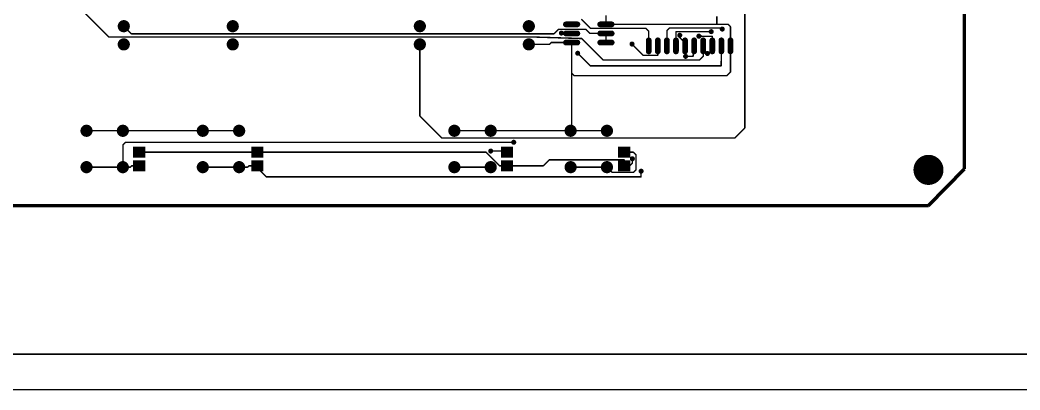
# Model space of a CAD drawing. Header units: millimetres. Extents: x 0 to 677, y 0 to 574.
# Drawn here: x 326.7 to 466.5, y 277 to 328.7 of the extents above; entities that cross this region are included whole.
import ezdxf

# ---------------------------------------------------------------- set-up
doc = ezdxf.new("R2010")
doc.units = ezdxf.units.MM
for name, color, linetype in [('BottomLayer', 5, 'Continuous'), ('BottomSolder', 6, 'Continuous'), ('TopLayer', 1, 'Continuous'), ('TopSolder', 250, 'Continuous')]:
    doc.layers.add(name, color=color, linetype=linetype)
doc.layers.add('Layer1', color=7, linetype='Continuous', lineweight=35)
doc.layers.add('Layer2', color=7, linetype='Continuous', lineweight=70)
doc.layers.add('PadHoleLayer', color=7, linetype='Continuous', true_color=0xffffff)
doc.layers.add('ViaHoleLayer', color=7, linetype='Continuous', true_color=0xffffff)

msp = doc.modelspace()

# ---------------------------------------------------------------- linework, layer by layer
at = {"layer": 'BottomLayer'}
for points, const_width in [([(428.05, 313.61), (428.05, 353.84)], 0.2), ([(339.11, 326.28), (319.77, 345.62)], 0.2), ([(406.46, 327.5), (405.19, 328.77)], 0.2), ([(408.63, 328.06), (408.63, 329.33)], 0.2), ([(424.14, 328.06), (424.14, 329.17)], 0.2), ([(342.27, 326.74), (341.2, 327.8)], 0.2), ([(401.96, 327.35), (401.35, 326.74)], 0.2), ([(405.85, 327.35), (401.96, 327.35)], 0.2), ([(404.63, 328.06), (403.03, 328.06)], 0.6), ([(406.41, 326.79), (405.85, 327.35)], 0.2), ([(414.22, 327.5), (406.46, 327.5)], 0.2), ([(409.43, 328.06), (407.83, 328.06)], 0.6), ([(425.72, 328.06), (408.63, 328.06)], 0.2), ([(414.61, 327.11), (414.22, 327.5)], 0.2), ([(417.53, 327.55), (417.15, 327.17)], 0.2), ([(417.15, 325.06), (417.15, 327.17)], 0.2), ([(424.74, 327.55), (417.53, 327.55)], 0.2), ([(424.9, 327.4), (424.74, 327.55)], 0.2), ([(426.04, 327.74), (425.72, 328.06)], 0.2), ([(426.04, 325.06), (426.04, 327.74)], 0.2), ([(398.84, 326.28), (339.11, 326.28)], 0.2), ([(401.35, 326.74), (342.27, 326.74)], 0.2), ([(405.24, 326.08), (398.84, 326.28)], 0.2), ([(402.44, 326.79), (402.39, 326.84)], 0.2), ([(403.83, 326.79), (402.44, 326.79)], 0.2), ([(404.63, 326.79), (403.03, 326.79)], 0.6), ([(404.63, 325.52), (403.03, 325.52)], 0.6), ([(408.23, 323.08), (405.24, 326.08)], 0.2), ([(408.63, 326.79), (406.41, 326.79)], 0.2), ([(409.43, 326.79), (407.83, 326.79)], 0.6), ([(409.43, 325.52), (407.83, 325.52)], 0.6), ([(408.63, 325.52), (408.63, 326.79)], 0.2), ([(414.61, 325.83), (414.61, 324.28)], 0.6), ([(414.61, 325.06), (414.61, 327.11)], 0.2), ([(415.88, 325.83), (415.88, 324.28)], 0.6), ([(417.15, 325.83), (417.15, 324.28)], 0.6), ([(418.42, 325.83), (418.42, 324.28)], 0.6), ([(418.45, 327.04), (418.42, 327.02)], 0.2), ([(418.42, 325.06), (418.42, 327.02)], 0.2), ([(423.35, 327.04), (418.45, 327.04)], 0.2), ([(418.95, 326.23), (418.95, 326.53)], 0.2), ([(419.36, 325.82), (418.95, 326.23)], 0.2), ([(419.69, 325.06), (419.36, 325.82)], 0.2), ([(419.69, 325.83), (419.69, 324.28)], 0.6), ([(420.96, 325.83), (420.96, 324.28)], 0.6), ([(423.5, 326.38), (421.62, 326.41)], 0.2), ([(422.23, 325.83), (422.23, 324.28)], 0.6), ([(423.5, 325.83), (423.5, 324.28)], 0.6), ([(423.5, 325.06), (423.5, 326.38)], 0.2), ([(424.77, 325.83), (424.77, 324.28)], 0.6), ([(426.04, 325.83), (426.04, 324.28)], 0.6), ([(382.61, 315.27), (382.61, 325.26)], 0.2), ([(400.72, 325.26), (397.85, 325.26)], 0.2), ([(400.97, 325.52), (400.72, 325.26)], 0.2), ([(403.83, 325.52), (400.97, 325.52)], 0.2), ([(403.83, 321.26), (403.83, 325.52)], 0.2), ([(413.85, 323.73), (412.27, 325.31)], 0.2), ([(415.88, 323.76), (415.88, 325.06)], 0.2), ([(420.96, 325.06), (420.81, 323.59)], 0.2), ([(422.23, 324.27), (422.23, 325.06)], 0.2), ([(424.77, 325.06), (424.74, 322.27)], 0.2), ([(426.04, 321.39), (426.04, 325.06)], 0.2), ([(406.43, 322.27), (404.67, 324.03)], 0.2), ([(421.7, 323.08), (408.23, 323.08)], 0.2), ([(415.85, 323.73), (413.85, 323.73)], 0.2), ([(415.88, 323.76), (415.85, 323.73)], 0.2), ([(420.81, 323.59), (419.77, 323.59)], 0.2), ([(422.23, 323.61), (421.7, 323.08)], 0.2), ([(422.23, 323.61), (422.23, 324.27)], 0.2), ([(422.81, 323.99), (422.23, 324.27)], 0.2), ([(424.74, 322.27), (406.43, 322.27)], 0.2), ([(403.83, 313.6), (403.83, 321.26)], 0.2), ([(404.2, 320.9), (403.83, 321.26)], 0.2), ([(425.54, 320.9), (404.2, 320.9)], 0.2), ([(426.04, 321.39), (425.54, 320.9)], 0.2), ([(385.69, 312.18), (382.61, 315.27)], 0.2), ([(341.08, 313.2), (336, 313.2)], 0.2), ([(352.25, 313.2), (341.08, 313.2)], 0.2), ([(357.33, 313.2), (352.25, 313.2)], 0.2), ([(392.51, 313.2), (387.43, 313.2)], 0.2), ([(403.69, 313.2), (392.51, 313.2)], 0.2), ([(408.77, 313.2), (403.69, 313.2)], 0.2), ([(428.05, 313.61), (426.62, 312.18)], 0.2), ([(426.62, 312.18), (385.69, 312.18)], 0.2), ([(341.45, 311.6), (341.08, 311.23)], 0.2), ([(341.08, 308.12), (341.08, 311.23)], 0.2), ([(395.74, 311.6), (341.45, 311.6)], 0.2), ([(394.64, 310.37), (392.51, 310.37)], 0.2), ([(359.87, 310.21), (343.36, 310.21)], 0.2), ([(391.86, 310.21), (359.87, 310.21)], 0.2), ([(393.76, 308.31), (391.86, 310.21)], 0.2), ([(400.69, 309.14), (399.87, 308.31)], 0.2), ([(411.16, 309.14), (400.69, 309.14)], 0.2), ([(411.18, 309.11), (411.16, 309.14)], 0.2), ([(412.45, 310.21), (411.18, 310.21)], 0.2), ([(411.18, 308.31), (411.18, 309.11)], 0.2), ([(412.32, 308.69), (412.32, 309.29)], 0.2), ([(412.83, 309.83), (412.45, 310.21)], 0.2), ([(412.83, 307.74), (412.83, 309.83)], 0.2), ([(341.08, 308.12), (336, 308.12)], 0.2), ([(342.13, 308.12), (341.08, 308.12)], 0.2), ([(342.32, 308.31), (342.13, 308.12)], 0.2), ([(343.36, 308.31), (342.32, 308.31)], 0.2), ([(357.33, 308.12), (352.25, 308.12)], 0.2), ([(358.51, 308.12), (357.33, 308.12)], 0.2), ([(358.7, 308.31), (358.51, 308.12)], 0.2), ([(359.87, 308.31), (358.7, 308.31)], 0.2), ([(359.97, 308.31), (359.87, 308.31)], 0.2), ([(359.97, 307.94), (359.97, 308.31)], 0.2), ([(361.14, 306.77), (359.97, 307.94)], 0.2), ([(392.51, 308.12), (387.43, 308.12)], 0.2), ([(394.8, 308.31), (393.76, 308.31)], 0.2), ([(399.87, 308.31), (394.8, 308.31)], 0.2), ([(408.77, 308.12), (403.69, 308.12)], 0.2), ([(409.48, 307.41), (408.77, 308.12)], 0.2), ([(411.95, 308.31), (411.18, 308.31)], 0.2), ([(412.32, 308.69), (411.95, 308.31)], 0.2), ([(412.83, 307.74), (412.5, 307.41)], 0.2), ([(413.54, 306.77), (413.54, 307.56)], 0.2), ([(413.54, 306.77), (361.14, 306.77)], 0.2), ([(412.5, 307.41), (409.48, 307.41)], 0.2)]:
    msp.add_lwpolyline(points, dxfattribs=dict(at, const_width=const_width))
for points, const_width in [([(341.58, 327.8, -1), (340.83, 327.8, -1)], 0.75), ([(341.25, 327.8, -1), (341.15, 327.8, -1)], 0.1), ([(356.82, 327.8, -1), (356.07, 327.8, -1)], 0.75), ([(382.98, 327.8, -1), (382.23, 327.8, -1)], 0.75), ([(398.22, 327.8, -1), (397.47, 327.8, -1)], 0.75), ([(402.01, 327.35, -1), (401.91, 327.35, -1)], 0.1), ([(402.01, 327.35, -1), (401.91, 327.35, -1)], 0.1), ([(403.18, 328.06, -1), (402.88, 328.06, -1)], 0.3), ([(404.78, 328.06, -1), (404.48, 328.06, -1)], 0.3), ([(405.9, 327.35, -1), (405.8, 327.35, -1)], 0.1), ([(405.9, 327.35, -1), (405.8, 327.35, -1)], 0.1), ([(406.51, 327.5, -1), (406.41, 327.5, -1)], 0.1), ([(406.51, 327.5, -1), (406.41, 327.5, -1)], 0.1), ([(407.98, 328.06, -1), (407.68, 328.06, -1)], 0.3), ([(408.68, 328.06, -1), (408.58, 328.06, -1)], 0.1), ([(408.68, 328.06, -1), (408.58, 328.06, -1)], 0.1), ([(409.58, 328.06, -1), (409.28, 328.06, -1)], 0.3), ([(414.27, 327.5, -1), (414.17, 327.5, -1)], 0.1), ([(414.27, 327.5, -1), (414.17, 327.5, -1)], 0.1), ([(417.2, 327.17, -1), (417.1, 327.17, -1)], 0.1), ([(417.2, 327.17, -1), (417.1, 327.17, -1)], 0.1), ([(417.58, 327.55, -1), (417.48, 327.55, -1)], 0.1), ([(417.58, 327.55, -1), (417.48, 327.55, -1)], 0.1), ([(423.47, 327.04, -1), (423.22, 327.04, -1)], 0.25), ([(424.19, 328.06, -1), (424.09, 328.06, -1)], 0.1), ([(424.79, 327.55, -1), (424.69, 327.55, -1)], 0.1), ([(424.79, 327.55, -1), (424.69, 327.55, -1)], 0.1), ([(425.02, 327.4, -1), (424.77, 327.4, -1)], 0.25), ([(424.95, 327.4, -1), (424.85, 327.4, -1)], 0.1), ([(425.77, 328.06, -1), (425.67, 328.06, -1)], 0.1), ([(425.77, 328.06, -1), (425.67, 328.06, -1)], 0.1), ([(426.09, 327.74, -1), (425.99, 327.74, -1)], 0.1), ([(426.09, 327.74, -1), (425.99, 327.74, -1)], 0.1), ([(339.16, 326.28, -1), (339.06, 326.28, -1)], 0.1), ([(339.16, 326.28, -1), (339.06, 326.28, -1)], 0.1), ([(341.58, 325.26, -1), (340.83, 325.26, -1)], 0.75), ([(342.32, 326.74, -1), (342.22, 326.74, -1)], 0.1), ([(342.32, 326.74, -1), (342.22, 326.74, -1)], 0.1), ([(356.82, 325.26, -1), (356.07, 325.26, -1)], 0.75), ([(382.98, 325.26, -1), (382.23, 325.26, -1)], 0.75), ([(398.22, 325.26, -1), (397.47, 325.26, -1)], 0.75), ([(398.89, 326.28, -1), (398.79, 326.28, -1)], 0.1), ([(398.89, 326.28, -1), (398.79, 326.28, -1)], 0.1), ([(401.4, 326.74, -1), (401.3, 326.74, -1)], 0.1), ([(401.4, 326.74, -1), (401.3, 326.74, -1)], 0.1), ([(402.52, 326.84, -1), (402.27, 326.84, -1)], 0.25), ([(402.44, 326.84, -1), (402.34, 326.84, -1)], 0.1), ([(402.49, 326.79, -1), (402.39, 326.79, -1)], 0.1), ([(402.49, 326.79, -1), (402.39, 326.79, -1)], 0.1), ([(403.18, 326.79, -1), (402.88, 326.79, -1)], 0.3), ([(403.18, 325.52, -1), (402.88, 325.52, -1)], 0.3), ([(403.88, 326.79, -1), (403.78, 326.79, -1)], 0.1), ([(404.78, 326.79, -1), (404.48, 326.79, -1)], 0.3), ([(404.78, 325.52, -1), (404.48, 325.52, -1)], 0.3), ([(405.29, 326.08, -1), (405.19, 326.08, -1)], 0.1), ([(405.29, 326.08, -1), (405.19, 326.08, -1)], 0.1), ([(406.46, 326.79, -1), (406.36, 326.79, -1)], 0.1), ([(406.46, 326.79, -1), (406.36, 326.79, -1)], 0.1), ([(407.98, 326.79, -1), (407.68, 326.79, -1)], 0.3), ([(407.98, 325.52, -1), (407.68, 325.52, -1)], 0.3), ([(408.68, 326.79, -1), (408.58, 326.79, -1)], 0.1), ([(408.68, 326.79, -1), (408.58, 326.79, -1)], 0.1), ([(409.58, 326.79, -1), (409.28, 326.79, -1)], 0.3), ([(409.58, 325.52, -1), (409.28, 325.52, -1)], 0.3), ([(414.76, 325.83, -1), (414.46, 325.83, -1)], 0.3), ([(414.66, 327.11, -1), (414.56, 327.11, -1)], 0.1), ([(414.66, 327.11, -1), (414.56, 327.11, -1)], 0.1), ([(416.03, 325.83, -1), (415.73, 325.83, -1)], 0.3), ([(417.3, 325.83, -1), (417, 325.83, -1)], 0.3), ([(418.57, 325.83, -1), (418.27, 325.83, -1)], 0.3), ([(418.47, 327.02, -1), (418.37, 327.02, -1)], 0.1), ([(418.47, 327.02, -1), (418.37, 327.02, -1)], 0.1), ([(418.5, 327.04, -1), (418.4, 327.04, -1)], 0.1), ([(418.5, 327.04, -1), (418.4, 327.04, -1)], 0.1), ([(419.08, 326.53, -1), (418.83, 326.53, -1)], 0.25), ([(419, 326.53, -1), (418.9, 326.53, -1)], 0.1), ([(419, 326.23, -1), (418.9, 326.23, -1)], 0.1), ([(419, 326.23, -1), (418.9, 326.23, -1)], 0.1), ([(419.41, 325.82, -1), (419.31, 325.82, -1)], 0.1), ([(419.41, 325.82, -1), (419.31, 325.82, -1)], 0.1), ([(419.84, 325.83, -1), (419.54, 325.83, -1)], 0.3), ([(421.11, 325.83, -1), (420.81, 325.83, -1)], 0.3), ([(421.75, 326.41, -1), (421.5, 326.41, -1)], 0.25), ([(421.67, 326.41, -1), (421.57, 326.41, -1)], 0.1), ([(422.38, 325.83, -1), (422.08, 325.83, -1)], 0.3), ([(423.65, 325.83, -1), (423.35, 325.83, -1)], 0.3), ([(423.4, 327.04, -1), (423.3, 327.04, -1)], 0.1), ([(423.55, 326.38, -1), (423.45, 326.38, -1)], 0.1), ([(423.55, 326.38, -1), (423.45, 326.38, -1)], 0.1), ([(424.92, 325.83, -1), (424.62, 325.83, -1)], 0.3), ([(426.19, 325.83, -1), (425.89, 325.83, -1)], 0.3), ([(382.66, 325.26, -1), (382.56, 325.26, -1)], 0.1), ([(397.9, 325.26, -1), (397.8, 325.26, -1)], 0.1), ([(400.77, 325.26, -1), (400.67, 325.26, -1)], 0.1), ([(400.77, 325.26, -1), (400.67, 325.26, -1)], 0.1), ([(401.02, 325.52, -1), (400.92, 325.52, -1)], 0.1), ([(401.02, 325.52, -1), (400.92, 325.52, -1)], 0.1), ([(403.88, 325.52, -1), (403.78, 325.52, -1)], 0.1), ([(403.88, 325.52, -1), (403.78, 325.52, -1)], 0.1), ([(408.68, 325.52, -1), (408.58, 325.52, -1)], 0.1), ([(412.4, 325.31, -1), (412.15, 325.31, -1)], 0.25), ([(412.32, 325.31, -1), (412.22, 325.31, -1)], 0.1), ([(414.76, 324.28, -1), (414.46, 324.28, -1)], 0.3), ([(414.66, 325.06, -1), (414.56, 325.06, -1)], 0.1), ([(416.03, 324.28, -1), (415.73, 324.28, -1)], 0.3), ([(415.93, 325.06, -1), (415.83, 325.06, -1)], 0.1), ([(417.3, 324.28, -1), (417, 324.28, -1)], 0.3), ([(417.2, 325.06, -1), (417.1, 325.06, -1)], 0.1), ([(418.57, 324.28, -1), (418.27, 324.28, -1)], 0.3), ([(418.47, 325.06, -1), (418.37, 325.06, -1)], 0.1), ([(419.84, 324.28, -1), (419.54, 324.28, -1)], 0.3), ([(419.74, 325.06, -1), (419.64, 325.06, -1)], 0.1), ([(421.11, 324.28, -1), (420.81, 324.28, -1)], 0.3), ([(421.01, 325.06, -1), (420.91, 325.06, -1)], 0.1), ([(422.38, 324.28, -1), (422.08, 324.28, -1)], 0.3), ([(422.28, 325.06, -1), (422.18, 325.06, -1)], 0.1), ([(423.65, 324.28, -1), (423.35, 324.28, -1)], 0.3), ([(423.55, 325.06, -1), (423.45, 325.06, -1)], 0.1), ([(424.92, 324.28, -1), (424.62, 324.28, -1)], 0.3), ([(424.82, 325.06, -1), (424.72, 325.06, -1)], 0.1), ([(426.19, 324.28, -1), (425.89, 324.28, -1)], 0.3), ([(426.09, 325.06, -1), (425.99, 325.06, -1)], 0.1), ([(426.09, 325.06, -1), (425.99, 325.06, -1)], 0.1), ([(404.8, 324.03, -1), (404.55, 324.03, -1)], 0.25), ([(404.72, 324.03, -1), (404.62, 324.03, -1)], 0.1), ([(408.28, 323.08, -1), (408.18, 323.08, -1)], 0.1), ([(408.28, 323.08, -1), (408.18, 323.08, -1)], 0.1), ([(413.9, 323.73, -1), (413.8, 323.73, -1)], 0.1), ([(413.9, 323.73, -1), (413.8, 323.73, -1)], 0.1), ([(415.9, 323.73, -1), (415.8, 323.73, -1)], 0.1), ([(415.9, 323.73, -1), (415.8, 323.73, -1)], 0.1), ([(415.93, 323.76, -1), (415.83, 323.76, -1)], 0.1), ([(415.93, 323.76, -1), (415.83, 323.76, -1)], 0.1), ([(419.89, 323.59, -1), (419.64, 323.59, -1)], 0.25), ([(419.82, 323.59, -1), (419.72, 323.59, -1)], 0.1), ([(420.86, 323.59, -1), (420.76, 323.59, -1)], 0.1), ([(420.86, 323.59, -1), (420.76, 323.59, -1)], 0.1), ([(421.75, 323.08, -1), (421.65, 323.08, -1)], 0.1), ([(421.75, 323.08, -1), (421.65, 323.08, -1)], 0.1), ([(422.28, 324.27, -1), (422.18, 324.27, -1)], 0.1), ([(422.28, 324.27, -1), (422.18, 324.27, -1)], 0.1), ([(422.28, 324.27, -1), (422.18, 324.27, -1)], 0.1), ([(422.28, 323.61, -1), (422.18, 323.61, -1)], 0.1), ([(422.28, 323.61, -1), (422.18, 323.61, -1)], 0.1), ([(422.94, 323.99, -1), (422.69, 323.99, -1)], 0.25), ([(422.86, 323.99, -1), (422.76, 323.99, -1)], 0.1), ([(406.48, 322.27, -1), (406.38, 322.27, -1)], 0.1), ([(406.48, 322.27, -1), (406.38, 322.27, -1)], 0.1), ([(424.79, 322.27, -1), (424.69, 322.27, -1)], 0.1), ([(424.79, 322.27, -1), (424.69, 322.27, -1)], 0.1), ([(403.88, 321.26, -1), (403.78, 321.26, -1)], 0.1), ([(403.88, 321.26, -1), (403.78, 321.26, -1)], 0.1), ([(403.88, 321.26, -1), (403.78, 321.26, -1)], 0.1), ([(404.25, 320.9, -1), (404.15, 320.9, -1)], 0.1), ([(404.25, 320.9, -1), (404.15, 320.9, -1)], 0.1), ([(425.59, 320.9, -1), (425.49, 320.9, -1)], 0.1), ([(425.59, 320.9, -1), (425.49, 320.9, -1)], 0.1), ([(426.09, 321.39, -1), (425.99, 321.39, -1)], 0.1), ([(426.09, 321.39, -1), (425.99, 321.39, -1)], 0.1), ([(382.66, 315.27, -1), (382.56, 315.27, -1)], 0.1), ([(382.66, 315.27, -1), (382.56, 315.27, -1)], 0.1), ([(336.37, 313.2, -1), (335.62, 313.2, -1)], 0.75), ([(336.05, 313.2, -1), (335.95, 313.2, -1)], 0.1), ([(341.45, 313.2, -1), (340.7, 313.2, -1)], 0.75), ([(341.13, 313.2, -1), (341.03, 313.2, -1)], 0.1), ([(341.13, 313.2, -1), (341.03, 313.2, -1)], 0.1), ([(352.63, 313.2, -1), (351.88, 313.2, -1)], 0.75), ([(352.3, 313.2, -1), (352.2, 313.2, -1)], 0.1), ([(352.3, 313.2, -1), (352.2, 313.2, -1)], 0.1), ([(357.71, 313.2, -1), (356.96, 313.2, -1)], 0.75), ([(357.38, 313.2, -1), (357.28, 313.2, -1)], 0.1), ([(387.81, 313.2, -1), (387.06, 313.2, -1)], 0.75), ([(387.48, 313.2, -1), (387.38, 313.2, -1)], 0.1), ([(392.89, 313.2, -1), (392.14, 313.2, -1)], 0.75), ([(392.56, 313.2, -1), (392.46, 313.2, -1)], 0.1), ([(392.56, 313.2, -1), (392.46, 313.2, -1)], 0.1), ([(404.06, 313.2, -1), (403.31, 313.2, -1)], 0.75), ([(403.74, 313.2, -1), (403.64, 313.2, -1)], 0.1), ([(403.74, 313.2, -1), (403.64, 313.2, -1)], 0.1), ([(403.74, 313.2, -1), (403.64, 313.2, -1)], 0.1), ([(409.14, 313.2, -1), (408.39, 313.2, -1)], 0.75), ([(408.82, 313.2, -1), (408.72, 313.2, -1)], 0.1), ([(428.1, 313.61, -1), (428, 313.61, -1)], 0.1), ([(428.1, 313.61, -1), (428, 313.61, -1)], 0.1), ([(385.74, 312.18, -1), (385.64, 312.18, -1)], 0.1), ([(385.74, 312.18, -1), (385.64, 312.18, -1)], 0.1), ([(395.86, 311.6, -1), (395.61, 311.6, -1)], 0.25), ([(426.67, 312.18, -1), (426.57, 312.18, -1)], 0.1), ([(426.67, 312.18, -1), (426.57, 312.18, -1)], 0.1), ([(341.13, 311.23, -1), (341.03, 311.23, -1)], 0.1), ([(341.13, 311.23, -1), (341.03, 311.23, -1)], 0.1), ([(341.5, 311.6, -1), (341.4, 311.6, -1)], 0.1), ([(341.5, 311.6, -1), (341.4, 311.6, -1)], 0.1), ([(392.64, 310.37, -1), (392.39, 310.37, -1)], 0.25), ([(392.56, 310.37, -1), (392.46, 310.37, -1)], 0.1), ([(394.69, 310.37, -1), (394.59, 310.37, -1)], 0.1), ([(395.79, 311.6, -1), (395.69, 311.6, -1)], 0.1), ([(343.41, 310.21, -1), (343.31, 310.21, -1)], 0.1), ([(359.92, 310.21, -1), (359.82, 310.21, -1)], 0.1), ([(359.92, 310.21, -1), (359.82, 310.21, -1)], 0.1), ([(391.91, 310.21, -1), (391.81, 310.21, -1)], 0.1), ([(391.91, 310.21, -1), (391.81, 310.21, -1)], 0.1), ([(400.74, 309.14, -1), (400.64, 309.14, -1)], 0.1), ([(400.74, 309.14, -1), (400.64, 309.14, -1)], 0.1), ([(411.21, 309.14, -1), (411.11, 309.14, -1)], 0.1), ([(411.21, 309.14, -1), (411.11, 309.14, -1)], 0.1), ([(411.23, 310.21, -1), (411.13, 310.21, -1)], 0.1), ([(411.23, 309.11, -1), (411.13, 309.11, -1)], 0.1), ([(411.23, 309.11, -1), (411.13, 309.11, -1)], 0.1), ([(412.45, 309.29, -1), (412.2, 309.29, -1)], 0.25), ([(412.37, 309.29, -1), (412.27, 309.29, -1)], 0.1), ([(412.5, 310.21, -1), (412.4, 310.21, -1)], 0.1), ([(412.5, 310.21, -1), (412.4, 310.21, -1)], 0.1), ([(412.88, 309.83, -1), (412.78, 309.83, -1)], 0.1), ([(412.88, 309.83, -1), (412.78, 309.83, -1)], 0.1), ([(454.73, 307.74, -1), (452.73, 307.74, -1)], 2), ([(336.37, 308.12, -1), (335.62, 308.12, -1)], 0.75), ([(336.05, 308.12, -1), (335.95, 308.12, -1)], 0.1), ([(341.45, 308.12, -1), (340.7, 308.12, -1)], 0.75), ([(341.13, 308.12, -1), (341.03, 308.12, -1)], 0.1), ([(341.13, 308.12, -1), (341.03, 308.12, -1)], 0.1), ([(341.13, 308.12, -1), (341.03, 308.12, -1)], 0.1), ([(342.18, 308.12, -1), (342.08, 308.12, -1)], 0.1), ([(342.18, 308.12, -1), (342.08, 308.12, -1)], 0.1), ([(342.37, 308.31, -1), (342.27, 308.31, -1)], 0.1), ([(342.37, 308.31, -1), (342.27, 308.31, -1)], 0.1), ([(343.41, 308.31, -1), (343.31, 308.31, -1)], 0.1), ([(352.63, 308.12, -1), (351.88, 308.12, -1)], 0.75), ([(352.3, 308.12, -1), (352.2, 308.12, -1)], 0.1), ([(357.71, 308.12, -1), (356.96, 308.12, -1)], 0.75), ([(357.38, 308.12, -1), (357.28, 308.12, -1)], 0.1), ([(357.38, 308.12, -1), (357.28, 308.12, -1)], 0.1), ([(358.56, 308.12, -1), (358.46, 308.12, -1)], 0.1), ([(358.56, 308.12, -1), (358.46, 308.12, -1)], 0.1), ([(358.75, 308.31, -1), (358.65, 308.31, -1)], 0.1), ([(358.75, 308.31, -1), (358.65, 308.31, -1)], 0.1), ([(359.92, 308.31, -1), (359.82, 308.31, -1)], 0.1), ([(359.92, 308.31, -1), (359.82, 308.31, -1)], 0.1), ([(360.02, 308.31, -1), (359.92, 308.31, -1)], 0.1), ([(360.02, 308.31, -1), (359.92, 308.31, -1)], 0.1), ([(360.02, 307.94, -1), (359.92, 307.94, -1)], 0.1), ([(360.02, 307.94, -1), (359.92, 307.94, -1)], 0.1), ([(387.81, 308.12, -1), (387.06, 308.12, -1)], 0.75), ([(387.48, 308.12, -1), (387.38, 308.12, -1)], 0.1), ([(392.89, 308.12, -1), (392.14, 308.12, -1)], 0.75), ([(392.56, 308.12, -1), (392.46, 308.12, -1)], 0.1), ([(393.81, 308.31, -1), (393.71, 308.31, -1)], 0.1), ([(393.81, 308.31, -1), (393.71, 308.31, -1)], 0.1), ([(394.85, 308.31, -1), (394.75, 308.31, -1)], 0.1), ([(394.85, 308.31, -1), (394.75, 308.31, -1)], 0.1), ([(399.92, 308.31, -1), (399.82, 308.31, -1)], 0.1), ([(399.92, 308.31, -1), (399.82, 308.31, -1)], 0.1), ([(404.06, 308.12, -1), (403.31, 308.12, -1)], 0.75), ([(403.74, 308.12, -1), (403.64, 308.12, -1)], 0.1), ([(409.14, 308.12, -1), (408.39, 308.12, -1)], 0.75), ([(408.82, 308.12, -1), (408.72, 308.12, -1)], 0.1), ([(408.82, 308.12, -1), (408.72, 308.12, -1)], 0.1), ([(411.23, 308.31, -1), (411.13, 308.31, -1)], 0.1), ([(411.23, 308.31, -1), (411.13, 308.31, -1)], 0.1), ([(412, 308.31, -1), (411.9, 308.31, -1)], 0.1), ([(412, 308.31, -1), (411.9, 308.31, -1)], 0.1), ([(412.37, 308.69, -1), (412.27, 308.69, -1)], 0.1), ([(412.37, 308.69, -1), (412.27, 308.69, -1)], 0.1), ([(412.88, 307.74, -1), (412.78, 307.74, -1)], 0.1), ([(412.88, 307.74, -1), (412.78, 307.74, -1)], 0.1), ([(413.67, 307.56, -1), (413.42, 307.56, -1)], 0.25), ([(413.59, 307.56, -1), (413.49, 307.56, -1)], 0.1), ([(361.19, 306.77, -1), (361.09, 306.77, -1)], 0.1), ([(361.19, 306.77, -1), (361.09, 306.77, -1)], 0.1), ([(409.53, 307.41, -1), (409.43, 307.41, -1)], 0.1), ([(409.53, 307.41, -1), (409.43, 307.41, -1)], 0.1), ([(412.55, 307.41, -1), (412.45, 307.41, -1)], 0.1), ([(412.55, 307.41, -1), (412.45, 307.41, -1)], 0.1), ([(413.59, 306.77, -1), (413.49, 306.77, -1)], 0.1), ([(413.59, 306.77, -1), (413.49, 306.77, -1)], 0.1)]:
    msp.add_lwpolyline(points, format="xyb", close=True, dxfattribs=dict(at, const_width=const_width))
for points in [[(344.11, 309.56), (342.61, 309.56), (344.11, 310.86), (342.61, 310.86)], [(360.62, 309.56), (359.12, 309.56), (360.62, 310.86), (359.12, 310.86)], [(394.05, 310.86), (395.55, 310.86), (394.05, 309.56), (395.55, 309.56)], [(410.43, 310.86), (411.93, 310.86), (410.43, 309.56), (411.93, 309.56)], [(344.11, 307.66), (342.61, 307.66), (344.11, 308.96), (342.61, 308.96)], [(360.62, 307.66), (359.12, 307.66), (360.62, 308.96), (359.12, 308.96)], [(394.05, 308.96), (395.55, 308.96), (394.05, 307.66), (395.55, 307.66)], [(410.43, 308.96), (411.93, 308.96), (410.43, 307.66), (411.93, 307.66)]]:
    msp.add_solid(points, dxfattribs=at)
at = {"layer": 'BottomSolder'}
for points, const_width in [([(341.63, 327.8, -1), (340.78, 327.8, -1)], 0.852), ([(356.87, 327.8, -1), (356.02, 327.8, -1)], 0.852), ([(383.03, 327.8, -1), (382.18, 327.8, -1)], 0.852), ([(398.27, 327.8, -1), (397.42, 327.8, -1)], 0.852), ([(403.23, 328.06, -1), (402.83, 328.06, -1)], 0.402), ([(404.83, 328.06, -1), (404.43, 328.06, -1)], 0.402), ([(408.03, 328.06, -1), (407.63, 328.06, -1)], 0.402), ([(409.63, 328.06, -1), (409.23, 328.06, -1)], 0.402), ([(423.52, 327.04, -1), (423.17, 327.04, -1)], 0.352), ([(425.07, 327.4, -1), (424.72, 327.4, -1)], 0.352), ([(341.63, 325.26, -1), (340.78, 325.26, -1)], 0.852), ([(356.87, 325.26, -1), (356.02, 325.26, -1)], 0.852), ([(383.03, 325.26, -1), (382.18, 325.26, -1)], 0.852), ([(398.27, 325.26, -1), (397.42, 325.26, -1)], 0.852), ([(402.57, 326.84, -1), (402.22, 326.84, -1)], 0.352), ([(403.23, 326.79, -1), (402.83, 326.79, -1)], 0.402), ([(403.23, 325.52, -1), (402.83, 325.52, -1)], 0.402), ([(404.83, 326.79, -1), (404.43, 326.79, -1)], 0.402), ([(404.83, 325.52, -1), (404.43, 325.52, -1)], 0.402), ([(408.03, 326.79, -1), (407.63, 326.79, -1)], 0.402), ([(408.03, 325.52, -1), (407.63, 325.52, -1)], 0.402), ([(409.63, 326.79, -1), (409.23, 326.79, -1)], 0.402), ([(409.63, 325.52, -1), (409.23, 325.52, -1)], 0.402), ([(414.81, 325.83, -1), (414.41, 325.83, -1)], 0.402), ([(416.08, 325.83, -1), (415.68, 325.83, -1)], 0.402), ([(417.35, 325.83, -1), (416.95, 325.83, -1)], 0.402), ([(418.62, 325.83, -1), (418.22, 325.83, -1)], 0.402), ([(419.13, 326.53, -1), (418.78, 326.53, -1)], 0.352), ([(419.89, 325.83, -1), (419.49, 325.83, -1)], 0.402), ([(421.16, 325.83, -1), (420.76, 325.83, -1)], 0.402), ([(421.8, 326.41, -1), (421.44, 326.41, -1)], 0.352), ([(422.43, 325.83, -1), (422.03, 325.83, -1)], 0.402), ([(423.7, 325.83, -1), (423.3, 325.83, -1)], 0.402), ([(424.97, 325.83, -1), (424.57, 325.83, -1)], 0.402), ([(426.24, 325.83, -1), (425.84, 325.83, -1)], 0.402), ([(412.45, 325.31, -1), (412.1, 325.31, -1)], 0.352), ([(414.81, 324.28, -1), (414.41, 324.28, -1)], 0.402), ([(416.08, 324.28, -1), (415.68, 324.28, -1)], 0.402), ([(417.35, 324.28, -1), (416.95, 324.28, -1)], 0.402), ([(418.62, 324.28, -1), (418.22, 324.28, -1)], 0.402), ([(419.89, 324.28, -1), (419.49, 324.28, -1)], 0.402), ([(421.16, 324.28, -1), (420.76, 324.28, -1)], 0.402), ([(422.43, 324.28, -1), (422.03, 324.28, -1)], 0.402), ([(423.7, 324.28, -1), (423.3, 324.28, -1)], 0.402), ([(424.97, 324.28, -1), (424.57, 324.28, -1)], 0.402), ([(426.24, 324.28, -1), (425.84, 324.28, -1)], 0.402), ([(404.85, 324.03, -1), (404.5, 324.03, -1)], 0.352), ([(419.94, 323.59, -1), (419.59, 323.59, -1)], 0.352), ([(422.99, 323.99, -1), (422.64, 323.99, -1)], 0.352), ([(336.42, 313.2, -1), (335.57, 313.2, -1)], 0.852), ([(341.5, 313.2, -1), (340.65, 313.2, -1)], 0.852), ([(352.68, 313.2, -1), (351.83, 313.2, -1)], 0.852), ([(357.76, 313.2, -1), (356.91, 313.2, -1)], 0.852), ([(387.86, 313.2, -1), (387.01, 313.2, -1)], 0.852), ([(392.94, 313.2, -1), (392.09, 313.2, -1)], 0.852), ([(404.11, 313.2, -1), (403.26, 313.2, -1)], 0.852), ([(409.19, 313.2, -1), (408.34, 313.2, -1)], 0.852), ([(395.91, 311.6, -1), (395.56, 311.6, -1)], 0.352), ([(392.69, 310.37, -1), (392.34, 310.37, -1)], 0.352), ([(412.5, 309.29, -1), (412.15, 309.29, -1)], 0.352), ([(454.78, 307.74, -1), (452.68, 307.74, -1)], 2.1), ([(336.42, 308.12, -1), (335.57, 308.12, -1)], 0.852), ([(341.5, 308.12, -1), (340.65, 308.12, -1)], 0.852), ([(352.68, 308.12, -1), (351.83, 308.12, -1)], 0.852), ([(357.76, 308.12, -1), (356.91, 308.12, -1)], 0.852), ([(387.86, 308.12, -1), (387.01, 308.12, -1)], 0.852), ([(392.94, 308.12, -1), (392.09, 308.12, -1)], 0.852), ([(404.11, 308.12, -1), (403.26, 308.12, -1)], 0.852), ([(409.19, 308.12, -1), (408.34, 308.12, -1)], 0.852), ([(413.72, 307.56, -1), (413.37, 307.56, -1)], 0.352)]:
    msp.add_lwpolyline(points, format="xyb", close=True, dxfattribs=dict(at, const_width=const_width))
at = {"layer": 'BottomSolder', "const_width": 0.803}
for points in [[(404.63, 328.06), (403.03, 328.06)], [(409.43, 328.06), (407.83, 328.06)], [(404.63, 326.79), (403.03, 326.79)], [(404.63, 325.52), (403.03, 325.52)], [(409.43, 326.79), (407.83, 326.79)], [(409.43, 325.52), (407.83, 325.52)], [(414.61, 325.83), (414.61, 324.28)], [(415.88, 325.83), (415.88, 324.28)], [(417.15, 325.83), (417.15, 324.28)], [(418.42, 325.83), (418.42, 324.28)], [(419.69, 325.83), (419.69, 324.28)], [(420.96, 325.83), (420.96, 324.28)], [(422.23, 325.83), (422.23, 324.28)], [(423.5, 325.83), (423.5, 324.28)], [(424.77, 325.83), (424.77, 324.28)], [(426.04, 325.83), (426.04, 324.28)]]:
    msp.add_lwpolyline(points, dxfattribs=at)
at = {"layer": 'BottomSolder'}
for points in [[(344.21, 309.46), (342.51, 309.46), (344.21, 310.96), (342.51, 310.96)], [(360.72, 309.46), (359.02, 309.46), (360.72, 310.96), (359.02, 310.96)], [(393.95, 310.96), (395.65, 310.96), (393.95, 309.46), (395.65, 309.46)], [(410.33, 310.96), (412.03, 310.96), (410.33, 309.46), (412.03, 309.46)], [(344.21, 307.56), (342.51, 307.56), (344.21, 309.06), (342.51, 309.06)], [(360.72, 307.56), (359.02, 307.56), (360.72, 309.06), (359.02, 309.06)], [(393.95, 309.06), (395.65, 309.06), (393.95, 307.56), (395.65, 307.56)], [(410.33, 309.06), (412.03, 309.06), (410.33, 307.56), (412.03, 307.56)]]:
    msp.add_solid(points, dxfattribs=at)
at = {"layer": 'Defpoints'}
msp.add_line((676.53, 277.01), (256.53, 277.01), dxfattribs=at)
at = {"layer": 'Layer1'}
msp.add_line((671.53, 282.01), (276.53, 282.01), dxfattribs=at)
at = {"layer": 'Layer2', "color": 0}
for p, q in [((458.78, 307.87), (458.78, 417.62)), ((453.75, 302.79), (458.78, 307.87)), ((303.89, 302.79), (453.75, 302.79))]:
    msp.add_line(p, q, dxfattribs=at)
at = {"layer": 'PadHoleLayer'}
for points, const_width in [([(340.98, 327.8, 1), (341.43, 327.8, 1)], 0.45), ([(356.22, 327.8, 1), (356.67, 327.8, 1)], 0.45), ([(382.38, 327.8, 1), (382.83, 327.8, 1)], 0.45), ([(397.62, 327.8, 1), (398.07, 327.8, 1)], 0.45), ([(340.98, 325.26, 1), (341.43, 325.26, 1)], 0.45), ([(356.22, 325.26, 1), (356.67, 325.26, 1)], 0.45), ([(382.38, 325.26, 1), (382.83, 325.26, 1)], 0.45), ([(397.62, 325.26, 1), (398.07, 325.26, 1)], 0.45), ([(335.77, 313.2, 1), (336.22, 313.2, 1)], 0.45), ([(340.85, 313.2, 1), (341.3, 313.2, 1)], 0.45), ([(352.03, 313.2, 1), (352.48, 313.2, 1)], 0.45), ([(357.11, 313.2, 1), (357.56, 313.2, 1)], 0.45), ([(387.21, 313.2, 1), (387.66, 313.2, 1)], 0.45), ([(392.29, 313.2, 1), (392.74, 313.2, 1)], 0.45), ([(403.46, 313.2, 1), (403.91, 313.2, 1)], 0.45), ([(403.46, 313.2, 1), (403.91, 313.2, 1)], 0.45), ([(408.54, 313.2, 1), (408.99, 313.2, 1)], 0.45), ([(454.48, 307.74, -1), (452.98, 307.74, -1)], 1.5), ([(335.77, 308.12, 1), (336.22, 308.12, 1)], 0.45), ([(340.85, 308.12, 1), (341.3, 308.12, 1)], 0.45), ([(352.03, 308.12, 1), (352.48, 308.12, 1)], 0.45), ([(357.11, 308.12, 1), (357.56, 308.12, 1)], 0.45), ([(387.21, 308.12, 1), (387.66, 308.12, 1)], 0.45), ([(392.29, 308.12, 1), (392.74, 308.12, 1)], 0.45), ([(403.46, 308.12, 1), (403.91, 308.12, 1)], 0.45), ([(408.54, 308.12, 1), (408.99, 308.12, 1)], 0.45)]:
    msp.add_lwpolyline(points, format="xyb", close=True, dxfattribs=dict(at, const_width=const_width))
at = {"layer": 'TopLayer', "color": 0, "const_width": 2}
msp.add_lwpolyline([(454.73, 307.74, -1), (452.73, 307.74, -1)], format="xyb", close=True, dxfattribs=at)
at = {"layer": 'TopSolder', "color": 0, "const_width": 2.1}
msp.add_lwpolyline([(454.78, 307.74, -1), (452.68, 307.74, -1)], format="xyb", close=True, dxfattribs=at)
at = {"layer": 'ViaHoleLayer', "const_width": 0.15}
for points in [[(424.82, 327.4, 1), (424.97, 327.4, 1)], [(418.88, 326.53, 1), (419.03, 326.53, 1)], [(421.55, 326.41, 1), (421.7, 326.41, 1)], [(423.27, 327.04, 1), (423.42, 327.04, 1)], [(412.2, 325.31, 1), (412.35, 325.31, 1)], [(404.6, 324.03, 1), (404.75, 324.03, 1)], [(419.69, 323.59, 1), (419.84, 323.59, 1)], [(422.74, 323.99, 1), (422.89, 323.99, 1)], [(392.44, 310.37, 1), (392.59, 310.37, 1)], [(395.66, 311.6, 1), (395.81, 311.6, 1)], [(412.25, 309.29, 1), (412.4, 309.29, 1)], [(413.47, 307.56, 1), (413.62, 307.56, 1)]]:
    msp.add_lwpolyline(points, format="xyb", close=True, dxfattribs=at)

doc.saveas('drawing.dxf')
